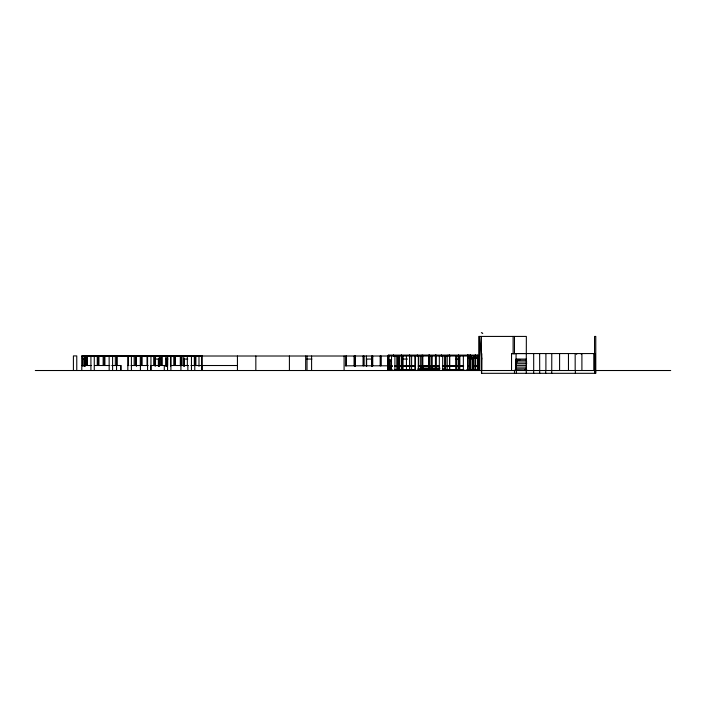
<?xml version="1.0" encoding="UTF-8"?>
<svg xmlns="http://www.w3.org/2000/svg" width="706" height="706" viewBox="0 0 706 706"><rect width="100%" height="100%" fill="white"/><g stroke="black" fill="none" stroke-linecap="round" stroke-linejoin="round"><path stroke-width="1.06" d="M128.395 365.514L128.404 355.903M164.295 370.518L164.295 365.514L167.587 365.514L167.587 356.009L167.551 370.518M180.895 356.009L180.895 365.514L170.561 365.514M481.695 370.518L481.827 353.671M595.176 370.518L595.176 353.556L511.55 353.556L526.349 353.556M511.55 353.556L511.55 370.518M516.068 353.485L516.095 370.518L514.886 370.262M418.314 365.796L439.238 365.752M418.314 366.273L421.994 366.229M467.91 369.785L477.997 369.785M481.36 332.685L481.995 332.685M482.207 333.364L482.772 333.364M202.004 356.009L81.79 355.912L81.79 370.518M81.79 356.009L467.557 356.009M467.734 356.009L479.489 356.009M467.76 357.351L477.936 357.351M467.76 358.41L477.936 358.41M84.694 359.063L82.461 359.063L82.461 356.009M154.508 359.063L159.962 359.063M165.769 359.063L167.94 359.063M183.763 359.063L187.77 359.063M306.836 359.063L311.946 359.063M366.379 359.063L372.15 359.063M403.055 359.063L407.512 359.063M456.058 359.063L459.138 359.063M470.275 359.063L471.334 359.063M526.349 359.072L516.015 359.072L516.015 370.518L515.301 370.518M515.592 359.469L519.678 359.469L519.678 360.307M515.557 360.307L525.935 360.307M388.988 360.766L390.956 360.766L390.956 360.025L388.988 360.025L388.988 368.576L391.221 368.576M515.557 361.145L517.392 361.145L517.392 361.984M515.936 361.984L526.755 361.984M515.936 363.696L526.755 363.696M515.839 365.399L526.27 365.399M81.79 365.514L86.194 365.514M91.551 365.514L86.67 365.514L86.67 356.009M94.366 365.514L109.792 365.514M111.777 365.514L121.158 365.514L121.158 370.518M127.83 365.514L128.942 365.514M130.954 365.514L148.181 365.514M154.305 365.514L150.819 365.514L150.819 370.518M160.986 365.514L154.914 365.514L154.914 356.009M164.886 365.514L161.568 365.514L161.568 355.974M167.587 365.514L167.048 365.514L167.048 355.956M188.37 365.514L181.521 365.514L181.46 355.912M190.876 365.514L237.437 365.514M180.374 365.602L181.398 365.602M345.331 365.805L363.405 365.805M372.106 365.805L363.625 365.805L363.625 356.009M380.455 365.805L372.45 365.805L372.45 356.009M392.421 365.805L380.719 365.805L380.719 356.009M394.53 365.805L415.013 365.805M442.406 365.752L463.63 365.752M467.734 365.752L470.399 365.752L470.399 355.109M475.032 365.752L477.936 365.752M388.274 366.282L392.421 366.282M394.53 366.282L401.326 366.282M401.546 366.282L409.533 366.282M409.718 366.282L415.013 366.282M422.753 366.229L439.238 366.229M442.406 366.229L463.63 366.229M467.734 366.22L470.399 366.22L470.399 370.518M475.032 366.22L477.936 366.22M388.988 366.961L391.239 366.961M477.936 366.988L479.374 366.988M515.839 367.094L526.27 367.094M420.679 368.082L439.882 368.082M388.988 368.338L391.221 368.338M417.864 368.938L439.882 368.938M442.441 368.938L445.265 368.938L445.168 370.518M516.015 368.797L526.085 368.797M526.738 369.432L524.964 369.432L524.964 370.262M388.274 369.785L392.421 369.785M394.53 369.785L415.013 369.785M418.314 369.785L439.379 369.741M442.344 369.785L463.63 369.785M394.01 369.873L415.843 369.873M417.987 369.873L431.092 369.873M445.168 369.873L464.018 369.873M466.154 369.873L473.611 369.873M526.57 370.262L515.301 370.262L526.261 370.518L525.405 370.262M35.3 370.518L670.7 370.518M481.695 359.063L479.762 336.427L479.762 370.518M481.642 373.315L481.598 357.916M175.335 365.514L175.335 355.912M595.555 370.518L595.546 373.315M594.946 353.556L594.946 370.518M594.779 353.556L594.787 373.315M594.549 373.315L594.549 336.427L595.776 336.427L595.785 373.315L481.492 373.315L481.421 336.427M593.799 353.556L593.799 370.518M581.903 353.556L581.903 370.518M581.32 353.556L581.32 354.394M576.678 353.556L576.678 354.394M575.346 370.518L575.346 373.315M575.169 353.556L575.169 370.518M568.462 353.556L568.462 370.518M559.593 353.556L559.593 370.518M551.783 353.556L551.739 373.315M545.906 353.556L545.906 370.518M545.729 370.518L545.729 373.315M539.649 353.556L539.719 373.315M533.683 353.556L533.692 373.315M526.261 373.315L526.349 336.427L478.756 336.427L478.756 370.518M518.469 359.469L518.469 360.307M516.351 370.518L516.351 373.315M514.48 336.427L514.471 353.891M514.471 370.262L514.48 373.315M513.112 336.427L513.112 354.024M477.997 356.009L477.997 370.518L477.936 355.109L388.274 355.109L388.274 370.518M477.415 355.109L477.415 357.351M477.415 358.41L477.415 370.518M475.544 355.109L475.544 370.518M475.456 355.109L475.456 370.518M475.12 355.109L475.032 370.518M473.611 356.009L473.567 370.518M472.967 358.41L472.967 370.518M472.888 358.41L472.923 370.518M472.543 358.41L472.543 369.785M472.464 358.41L472.464 369.785M470.867 356.009L470.867 370.518M470.487 355.109L470.487 370.518M470.275 356.009L470.275 370.518M470.064 355.109L470.064 369.785M469.975 355.109L469.975 365.752M469.975 366.22L469.975 370.518M468.281 355.109L468.281 356.009M467.91 355.109L467.91 370.518M467.76 355.109L467.76 370.518M467.557 355.109L467.557 365.752M467.557 366.229L467.557 370.518M463.365 356.009L463.365 370.518M459.827 356.009L459.827 370.518M459.138 356.009L459.138 370.518M458.715 355.109L458.715 370.518M458.468 355.109L458.468 370.518M456.773 356.009L456.773 370.518M455.697 356.009L455.697 370.518M449.696 355.109L449.696 370.518M449.519 355.109L449.519 370.518M448.063 355.109L448.063 356.009M448.063 369.785L448.063 370.518M447.216 356.009L447.216 370.518M445.68 356.009L445.68 370.518M444.603 356.009L444.603 370.518M442.688 356.009L442.688 370.518M441.391 355.109L441.391 356.009M441.285 355.109L441.215 356.009M439.326 356.009L439.326 370.518M436.273 355.109L436.273 370.518M435.514 355.109L435.514 369.785M435.452 355.109L435.452 370.518M432.169 356.009L432.169 370.518M431.092 356.009L431.092 370.518M429.539 356.009L429.486 369.785L429.425 355.109M429.133 355.109L429.133 356.009M428.939 356.009L428.886 365.752M428.886 366.229L428.939 369.785M428.824 355.109L428.824 369.785M422.815 355.109L422.815 370.518M422.753 365.752L422.762 369.785M421.994 355.109L421.994 370.518M420.679 356.009L420.679 368.938M418.737 356.009L418.737 370.518M418.331 356.009L418.331 370.518M417.387 355.109L417.387 356.009M417.131 355.109L417.131 356.009M415.384 356.009L415.384 370.518M414.969 356.009L414.969 370.518M411.607 356.009L411.607 370.518M409.718 355.109L409.718 370.518M409.533 355.109L409.533 370.518M406.435 356.009L406.435 370.518M403.055 356.009L403.055 370.518M402.349 356.009L402.349 370.518M401.546 355.109L401.546 370.518M401.326 355.109L401.326 370.518M399.172 356.009L399.172 370.518M399.102 356.009L399.102 370.518M398.837 356.009L398.837 370.518M398.793 356.009L398.793 370.518M397.619 356.009L397.619 370.518M396.79 356.009L396.79 370.518M394.91 356.009L394.91 370.518M393.56 355.109L393.56 356.009M393.321 355.109L393.321 356.009M391.53 356.009L391.53 370.518M390.321 360.025L390.321 365.805M390.321 366.961L390.321 368.576M389.624 360.025L389.624 360.766M389.368 360.766L389.368 365.805M388.847 355.109L388.847 370.518M388.688 356.009L388.688 370.518M387.868 356.009L387.868 365.805M387.726 356.009L387.779 370.518M381.002 356.009L381.002 365.805M380.172 356.009L380.172 365.805M372.742 356.009L372.742 365.805M372.106 356.009L372.186 366.379M371.921 356.009L371.903 366.379M366.617 359.063L366.617 366.352M366.379 356.009L366.379 366.352M363.978 356.009L363.978 365.805M363.06 356.009L363.06 365.805M355.453 356.009L355.453 366.379M355.127 356.009L355.127 365.805M355.003 356.009L355.003 366.379M354.756 356.009L354.756 365.805M354.447 356.009L354.447 365.805M354.147 356.009L354.147 365.805M346.284 356.009L346.205 365.805M345.905 356.009L345.905 365.805M344.096 356.009L344.096 370.518M311.593 356.009L311.602 370.518M307.022 356.009L307.022 370.518M305.672 356.009L305.672 370.518M289.407 356.009L289.407 370.518M255.837 356.009L255.837 370.518M237.437 356.009L237.437 370.518M202.145 365.514L202.145 370.518M202.004 355.912L202.004 366.379M201.722 355.912L201.722 370.518M198.995 356.009L198.995 366.379M195.871 356.018L195.871 365.514M195.368 356.018L195.368 365.514M194.785 356.018L194.785 370.518M194.335 356.018L194.335 365.514M191.467 356.009L191.467 370.518M187.858 365.514L187.858 370.518M187.346 356.009L187.346 365.514M184.363 359.063L184.363 366.352M183.763 356.009L183.763 366.352M182.033 356.009L182.033 365.514M180.921 355.912L180.921 370.518M180.312 356.009L180.312 365.514M174.797 355.912L174.797 365.514M173.808 355.912L173.808 365.514M170.905 356.009L170.905 370.518M170.649 356.009L170.649 366.352M167.287 359.063L167.287 366.352M166.404 359.063L166.404 366.352M165.769 356.009L165.769 366.352M162.159 355.974L162.159 365.514M160.394 355.974L160.394 365.514M159.3 356.009L159.3 366.352M158.885 359.063L158.885 366.352M158.365 359.063L158.365 366.352M155.496 356.009L155.496 365.514M155.188 359.125L155.188 366.379M153.723 356.009L153.723 365.514M150.943 356.009L150.943 370.518M147.572 356.009L147.572 370.518M147.033 356.009L147.033 365.514M141.994 356.009L141.994 365.514M141.597 356.009L141.597 365.514M141.403 356.009L141.403 365.514M140.415 365.514L140.415 370.518M140.291 356.009L140.291 365.514M136.443 356.009L136.417 366.379M135.993 356.009L135.993 365.514M135.402 356.009L135.402 365.514M134.175 356.009L134.175 365.514M131.404 356.009L131.404 370.518M127.839 355.903L127.83 370.518M120.541 365.514L120.541 370.518M117.178 365.514L117.178 355.709L115.325 355.709L115.325 365.514M116.561 355.709L116.561 370.518M112.598 355.912L112.598 370.518M109.13 356.009L109.183 370.518M104.912 356.009L104.912 365.514M104.25 356.009L104.25 365.514M103.147 356.009L103.147 365.514M98.928 356.009L98.928 365.514M98.275 356.009L98.275 365.514M97.26 356.009L97.26 365.514M94.269 356.009L94.269 370.518M90.915 356.009L90.915 370.518M87.367 356.009L87.367 365.514M85.497 356.009L85.497 365.514M85.091 356.009L85.091 366.379M84.694 356.009L84.694 366.352M84.243 359.063L84.243 366.352M82.911 356.009L82.92 366.379M82.496 355.912L82.47 365.514M76.769 370.518L76.769 355.912L73.406 355.912L73.406 370.518M390.78 369.873L390.745 370.518L390.78 369.873"/></g></svg>
